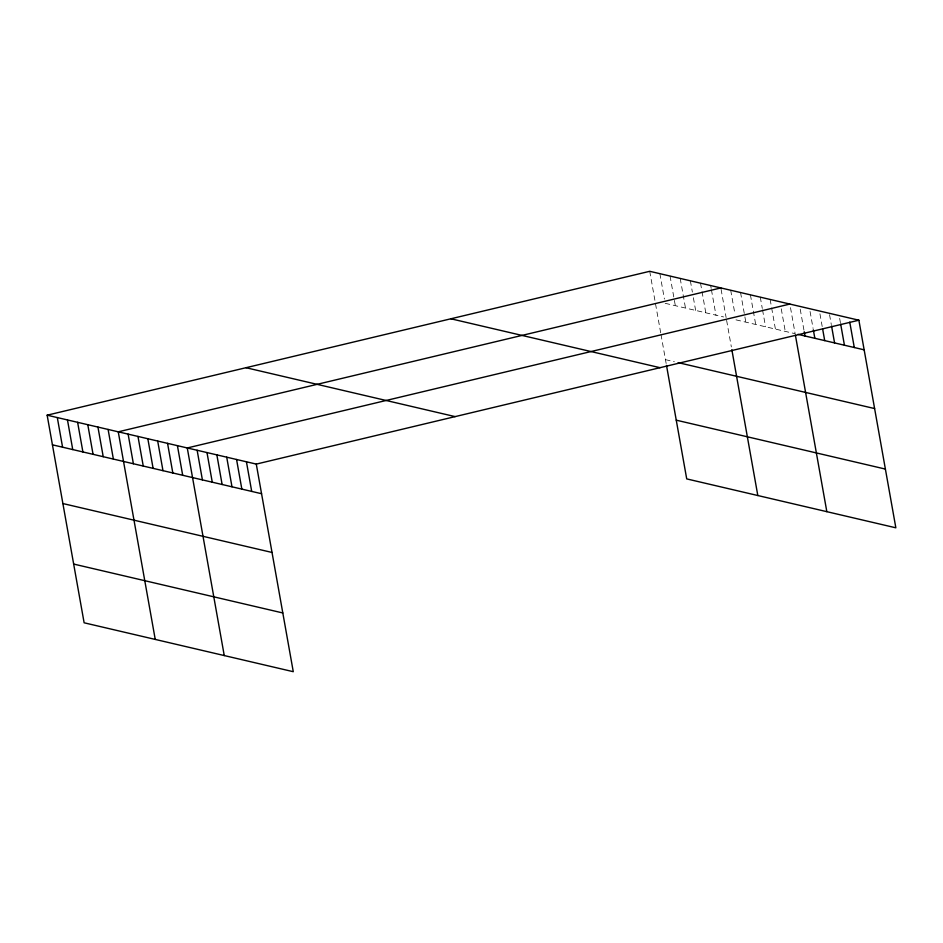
<?xml version="1.0" encoding="UTF-8"?>
<svg xmlns="http://www.w3.org/2000/svg" width="943" height="943" viewBox="0 0 943 943"><rect width="100%" height="100%" fill="white"/><g stroke="black" fill="none" stroke-linecap="round" stroke-linejoin="round"><path stroke-width="0.71" stroke-dasharray="4.71 3.54" d="M665.169 303.304L723.576 316.954M735.976 319.854L795.138 333.692L790.352 306.888M665.475 359.66L674.363 361.735M839.659 318.416L840.413 322.647M829.545 314.703L831.302 324.569M819.938 313.807L822.202 326.502M810.072 311.496L813.09 328.423M800.218 309.198L804.238 331.759M781.252 308.809L785.271 331.382M770.136 299.45L771.398 306.51M771.645 307.925L775.417 329.083M760.282 297.151L762.286 308.432M762.533 309.846L765.551 326.773M750.416 294.841L755.697 324.475M740.561 292.542L745.83 322.164M730.695 290.232L734.974 314.219M721.089 289.336L726.122 317.555M726.617 320.349L731.344 346.918M710.68 285.552L711.187 288.369M711.435 289.784L715.961 315.174M700.519 283.183L701.781 290.232M702.028 291.646L705.8 312.805M690.37 280.802L692.374 292.082M693.376 297.729L695.639 310.424M680.209 278.433L685.478 308.055M670.049 276.051L675.329 305.673M659.888 273.682L664.414 299.072M649.727 271.301L660.737 333.091M660.984 334.494L666.241 363.986"/><path stroke-width="1.41" d="M47.15 415.191L256.284 464.097L293.273 671.699L84.127 622.793L47.15 415.191L649.727 271.301L858.873 320.207L895.85 527.809L686.716 478.903L666.501 365.424M720.841 287.933L118.252 431.823L155.241 639.425M789.857 304.07L187.268 447.96L224.257 655.562M256.284 464.097L858.873 320.207M797.955 334.352L864.153 349.829M678.17 362.631L874.609 408.567M450.884 318.781L660.017 367.687M676.249 420.165L885.383 469.072M246.005 367.711L455.139 416.617M52.431 444.825L261.565 493.719M62.886 503.55L272.032 552.457M73.672 564.067L282.806 612.962M849.761 322.129L854.287 347.519M840.661 324.062L844.433 345.221M831.549 325.983L834.567 342.91M822.697 329.319L824.712 340.612M813.337 329.838L814.846 338.301M804.238 331.759L804.992 336.003M795.385 335.095L826.834 511.672M731.851 349.712L757.818 495.535M246.429 461.787L251.71 491.421M236.563 459.489L241.844 489.111M226.709 457.178L231.99 486.8M216.855 454.88L222.124 484.502M206.988 452.569L212.269 482.191M197.134 450.259L202.403 479.893M177.414 445.65L182.694 475.284M167.559 443.351L172.828 472.973M157.693 441.041L162.974 470.663M147.839 438.743L153.108 468.365M137.973 436.432L143.253 466.054M128.118 434.122L133.387 463.756M108.103 429.442L113.372 459.076M97.942 427.073L103.223 456.695M87.782 424.692L93.062 454.326M77.621 422.323L82.901 451.945M67.472 419.941L72.741 449.575M57.311 417.572L62.58 447.194"/></g></svg>
